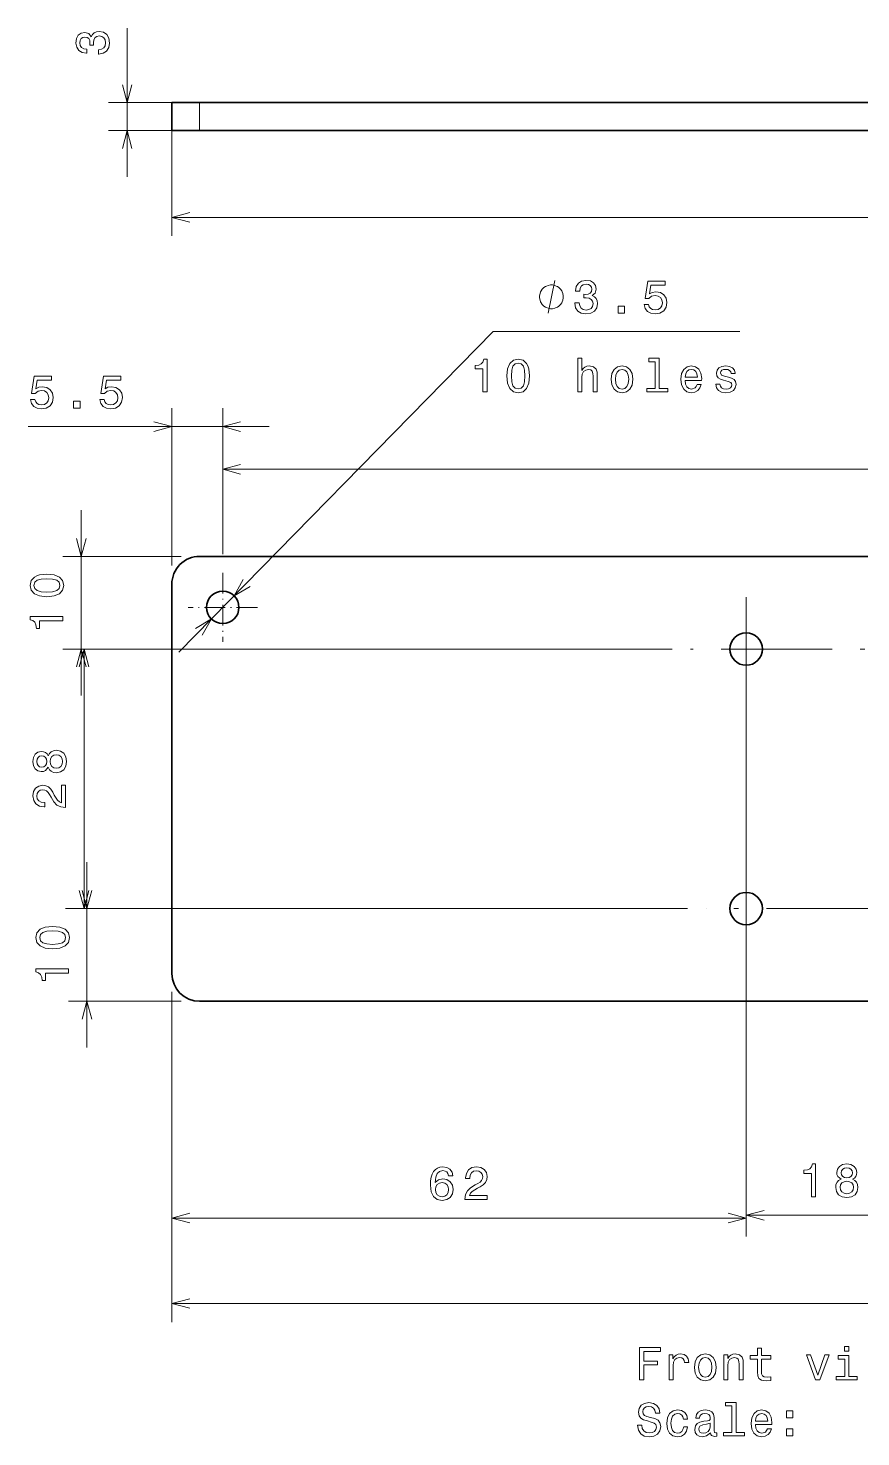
# Model space of a CAD drawing. Extents: x 11 to 288, y 28 to 191.
# Drawn here: x 11.4 to 101.3, y 28.4 to 180.4 of the extents above; entities that cross this region are included whole.
import ezdxf

# ---------------------------------------------------------------- set-up
doc = ezdxf.new("R2010")
doc.units = 0
doc.linetypes.add('DASHDOT', pattern=[18.5, 12, -3, 0.5, -3])

msp = doc.modelspace()

# ---------------------------------------------------------------- linework, layer by layer
at = {"color": 7, "lineweight": 13, "ltscale": 0.400901}
msp.add_line((22.11657, 164.344833), (22.11657, 180.380859), dxfattribs=at)
at = {"color": 7, "lineweight": 13, "ltscale": 0.195476}
for p, q in [((27.935608, 172.344833), (20.11657, 172.344833)), ((27.935608, 169.344833), (20.11657, 169.344833))]:
    msp.add_line(p, q, dxfattribs=at)
at = {"color": 7, "lineweight": 35, "ltscale": 0.075}
for p, q in [((26.935608, 172.344833), (26.935608, 169.344833)), ((26.935608, 172.344833), (29.935608, 172.344833)), ((26.935608, 169.344833), (29.935608, 169.344833))]:
    msp.add_line(p, q, dxfattribs=at)
at = {"color": 7, "lineweight": 13, "ltscale": 0.075}
msp.add_line((29.935608, 172.344833), (29.935608, 169.344833), dxfattribs=at)
at = {"color": 7, "lineweight": 35}
for p, q in [((29.935608, 172.344833), (243.935608, 172.344833)), ((29.935608, 169.344833), (243.935608, 169.344833)), ((29.935608, 123.387856), (243.935608, 123.387856)), ((26.935608, 78.387856), (26.935608, 120.387856)), ((243.935608, 75.387856), (29.935608, 75.387856))]:
    msp.add_line(p, q, dxfattribs=at)
at = {"color": 7, "lineweight": 13, "ltscale": 0.309369}
msp.add_line((26.935608, 170.344833), (26.935608, 157.970078), dxfattribs=at)
at = {"color": 7, "lineweight": 13}
for p, q in [((26.935608, 159.970078), (246.935608, 159.970078)), ((27.708145, 113.069809), (61.631844, 147.643539)), ((61.631844, 147.643539), (88.263306, 147.643539)), ((11.427536, 137.396637), (37.435608, 137.396637)), ((32.435608, 132.788605), (241.435608, 132.788605)), ((80.937126, 113.387856), (15.160675, 113.387856)), ((80.937126, 113.387856), (15.468567, 113.387856)), ((17.468567, 85.387856), (17.468567, 113.387856)), ((88.935608, 109.112854), (88.935608, 49.994316)), ((17.776451, 70.387856), (17.776451, 90.387856)), ((82.612045, 85.387856), (15.468567, 85.387856)), ((82.612045, 85.387856), (15.776451, 85.387856)), ((26.935608, 76.387856), (26.935608, 40.778145)), ((26.935608, 76.387856), (26.935608, 49.994316)), ((88.935608, 77.308388), (88.935608, 50.301517)), ((26.935608, 51.994316), (88.935608, 51.994316)), ((26.935608, 42.778145), (246.935608, 42.778145))]:
    msp.add_line(p, q, dxfattribs=at)
at = {"color": 7, "lineweight": 13, "ltscale": 0.42522}
msp.add_line((26.935608, 122.387856), (26.935608, 139.396637), dxfattribs=at)
at = {"color": 7, "lineweight": 13, "ltscale": 0.394263}
msp.add_line((32.435608, 123.626122), (32.435608, 139.396637), dxfattribs=at)
at = {"color": 7, "lineweight": 13, "ltscale": 0.279062}
msp.add_line((32.435608, 123.626122), (32.435608, 134.788605), dxfattribs=at)
at = {"color": 7, "lineweight": 13, "ltscale": 0.5}
msp.add_line((17.160675, 108.387856), (17.160675, 128.387848), dxfattribs=at)
at = {"color": 7, "lineweight": 13, "ltscale": 0.319373}
msp.add_line((27.935608, 123.387856), (15.160675, 123.387856), dxfattribs=at)
at = {"color": 7, "linetype": 'DASHDOT', "lineweight": 13, "ltscale": 0.186913}
for p, q in [((32.435608, 121.626122), (32.435608, 114.14959)), ((36.173874, 117.887856), (28.697342, 117.887856))]:
    msp.add_line(p, q, dxfattribs=at)
at = {"color": 7, "linetype": 'DASHDOT', "lineweight": 13}
for p, q in [((88.935608, 118.976654), (88.935608, 79.308388)), ((190.730255, 113.387856), (82.937126, 113.387856)), ((195.622391, 85.387856), (84.612045, 85.387856))]:
    msp.add_line(p, q, dxfattribs=at)
at = {"color": 7, "linetype": 'DASHDOT', "lineweight": 13, "ltscale": 0.11375}
for p, q in [((88.935608, 115.662857), (88.935608, 111.112854)), ((91.210609, 113.387856), (86.660606, 113.387856))]:
    msp.add_line(p, q, dxfattribs=at)
at = {"color": 7, "lineweight": 13, "ltscale": 0.303979}
msp.add_line((27.935608, 75.387856), (15.776451, 75.387856), dxfattribs=at)
at = {"color": 7, "lineweight": 13, "ltscale": 0.45}
msp.add_line((88.935608, 52.301517), (106.935608, 52.301517), dxfattribs=at)
at = {"color": 7, "lineweight": 13}
for points in [[(19.017143, 177.591949), (19.052452, 177.591949), (19.536598, 177.672638), (19.899712, 177.909668), (20.131699, 178.282867), (20.217438, 178.777115), (20.131699, 179.301605), (19.909798, 179.694977), (19.55677, 179.947144), (19.102882, 180.037918), (18.805328, 179.997574), (18.563255, 179.886627), (18.376656, 179.705063), (18.240486, 179.462982), (17.968155, 179.790802), (17.534439, 179.906799), (17.141068, 179.831146), (16.843513, 179.614288), (16.656914, 179.261261), (16.591354, 178.777115), (16.672043, 178.323227), (16.893944, 177.975235), (17.246971, 177.748291), (17.715996, 177.672638), (17.751297, 177.672638), (17.751297, 178.12149), (17.428528, 178.161835), (17.196541, 178.292953), (17.055328, 178.504776), (17.004898, 178.802322), (17.045242, 179.064575), (17.151154, 179.25621), (17.322624, 179.372208), (17.554611, 179.417603), (17.801727, 179.372208), (17.968155, 179.251175), (18.069016, 179.039352), (18.099281, 178.751892), (18.094238, 178.555206), (18.492653, 178.555206), (18.482567, 178.802322), (18.527954, 179.120056), (18.648987, 179.357086), (18.845673, 179.498291), (19.102882, 179.548721), (19.395386, 179.493256), (19.612244, 179.347), (19.748413, 179.115005), (19.7938, 178.807373), (19.74337, 178.489639), (19.592072, 178.25766), (19.349998, 178.111404), (19.017143, 178.055923)], [(69.198509, 151.393539), (69.198509, 151.510193), (69.140175, 151.74353), (69.081841, 151.918533), (69.023506, 152.035202), (68.906845, 152.210205), (68.731842, 152.385193), (68.556847, 152.501862), (68.440178, 152.560211), (68.265175, 152.61853), (68.031845, 152.676865), (67.915176, 152.676865), (67.798508, 152.676865), (67.565178, 152.61853), (67.390175, 152.560211), (67.273506, 152.501862), (67.098511, 152.385193), (66.923508, 152.210205), (66.806847, 152.035202), (66.748512, 151.918533), (66.690178, 151.74353), (66.631844, 151.510193), (66.631844, 151.393539), (66.631844, 151.276871), (66.690178, 151.043533), (66.748512, 150.86853), (66.806847, 150.751862), (66.923508, 150.576874), (67.098511, 150.401871), (67.273506, 150.285202), (67.390175, 150.226868), (67.565178, 150.168533), (67.798508, 150.110199), (67.915176, 150.110199), (68.031845, 150.110199), (68.265175, 150.168533), (68.440178, 150.226868), (68.556847, 150.285202), (68.731842, 150.401871), (68.906845, 150.576874), (69.023506, 150.751862), (69.081841, 150.86853), (69.140175, 151.043533), (69.198509, 151.276871)], [(70.445633, 150.74295), (70.445633, 150.707657), (70.526329, 150.223511), (70.763359, 149.860397), (71.136559, 149.628403), (71.630791, 149.542664), (72.155289, 149.628403), (72.54866, 149.850311), (72.800819, 150.203339), (72.891602, 150.657227), (72.851257, 150.954773), (72.740303, 151.196854), (72.558746, 151.383453), (72.316673, 151.519623), (72.644485, 151.791946), (72.760475, 152.225677), (72.68483, 152.619049), (72.467972, 152.916595), (72.114944, 153.103195), (71.630791, 153.168747), (71.176903, 153.088058), (70.828918, 152.86615), (70.601974, 152.513138), (70.526329, 152.044113), (70.526329, 152.008804), (70.975174, 152.008804), (71.015518, 152.331573), (71.146645, 152.563568), (71.358459, 152.704773), (71.656006, 152.755203), (71.918259, 152.714859), (72.109901, 152.608948), (72.225891, 152.437485), (72.271286, 152.20549), (72.225891, 151.958374), (72.104858, 151.791946), (71.893044, 151.691086), (71.605576, 151.660828), (71.40889, 151.665863), (71.40889, 151.267456), (71.656006, 151.277542), (71.973732, 151.232147), (72.210762, 151.111115), (72.351974, 150.914429), (72.402405, 150.657227), (72.346931, 150.364716), (72.200676, 150.147858), (71.968689, 150.011688), (71.661057, 149.966309), (71.34333, 150.016739), (71.111343, 150.16803), (70.965088, 150.41011), (70.909615, 150.74295)], [(77.937851, 150.556366), (78.048805, 150.142822), (78.295921, 149.820053), (78.659035, 149.618317), (79.123016, 149.542664), (79.632378, 149.633453), (80.030792, 149.880569), (80.282959, 150.273941), (80.378777, 150.778259), (80.293045, 151.247284), (80.050964, 151.615433), (79.672729, 151.852478), (79.183533, 151.938202), (78.80529, 151.877686), (78.512787, 151.711258), (78.653992, 152.654343), (80.187134, 152.654343), (80.187134, 153.067886), (78.316101, 153.067886), (78.038719, 151.211975), (78.442177, 151.211975), (78.73468, 151.449005), (79.10788, 151.534744), (79.430649, 151.479279), (79.677765, 151.317886), (79.834106, 151.07077), (79.889587, 150.753052), (79.834106, 150.435318), (79.672729, 150.188202), (79.425606, 150.03186), (79.10788, 149.976379), (78.840591, 150.011688), (78.63382, 150.127686), (78.482521, 150.309235), (78.406876, 150.556366)], [(75.104568, 149.643539), (75.800537, 149.643539), (75.800537, 150.394974), (75.104568, 150.394974)], [(60.50235, 141.143539), (60.961288, 141.143539), (60.961288, 144.668747), (60.618347, 144.668747), (60.527565, 144.361115), (60.346016, 144.154343), (60.068634, 144.03331), (59.685349, 143.99295), (59.685349, 143.634888), (60.50235, 143.634888)], [(63.113739, 142.853195), (63.189384, 142.061401), (63.426414, 141.496567), (63.804657, 141.153625), (64.329155, 141.042664), (64.848602, 141.153625), (65.226845, 141.496567), (65.458839, 142.061401), (65.539528, 142.853195), (65.458839, 143.639938), (65.363014, 143.952606), (65.226845, 144.209824), (64.848602, 144.552765), (64.329155, 144.668747), (63.804657, 144.552765), (63.426414, 144.204773), (63.189384, 143.639938)], [(70.757248, 141.143539), (71.201057, 141.143539), (71.201057, 142.70694), (71.246445, 143.065002), (71.3927, 143.327255), (71.619644, 143.488632), (71.922234, 143.549164), (72.164314, 143.498718), (72.315605, 143.362549), (72.391258, 143.135605), (72.416473, 142.833008), (72.416473, 141.143539), (72.860275, 141.143539), (72.860275, 142.923798), (72.840103, 143.28186), (72.749329, 143.579407), (72.451775, 143.851746), (71.987801, 143.947571), (71.735634, 143.912262), (71.518776, 143.816437), (71.337219, 143.665146), (71.201057, 143.458374), (71.201057, 144.764572), (70.757248, 144.764572)], [(79.111862, 144.391373), (79.111862, 141.516739), (78.199036, 141.516739), (78.199036, 141.143539), (80.463448, 141.143539), (80.463448, 141.516739), (79.555664, 141.516739), (79.555664, 144.764572), (78.415894, 144.764572), (78.415894, 144.391373)], [(63.597885, 142.853195), (63.638229, 143.463425), (63.764313, 143.902176), (63.991257, 144.159393), (64.329155, 144.250168), (64.66201, 144.159393), (64.888954, 143.902176), (65.01503, 143.463425), (65.055382, 142.853195), (65.01503, 142.237915), (64.888954, 141.799164), (64.66201, 141.541946), (64.329155, 141.456207), (63.991257, 141.541946), (63.764313, 141.799164), (63.638229, 142.237915)], [(74.362152, 142.495117), (74.442841, 141.879852), (74.674835, 141.425964), (75.042984, 141.143539), (75.537224, 141.047714), (76.026413, 141.143539), (76.394569, 141.420914), (76.626556, 141.874802), (76.712296, 142.495117), (76.626556, 143.110397), (76.394569, 143.569336), (76.026413, 143.84671), (75.537224, 143.947571), (75.042984, 143.84671), (74.674835, 143.564285), (74.442841, 143.110397)], [(74.81604, 142.500168), (74.861435, 142.954056), (75.00264, 143.28186), (75.229584, 143.483597), (75.537224, 143.554199), (75.839813, 143.483597), (76.066757, 143.286911), (76.207977, 142.954056), (76.258408, 142.500168), (76.207977, 142.041229), (76.066757, 141.708374), (75.839813, 141.506653), (75.537224, 141.441086), (75.229584, 141.506653), (75.00264, 141.708374), (74.861435, 142.041229)], [(82.353653, 142.369049), (84.12886, 142.369049), (84.133911, 142.575806), (84.053215, 143.155792), (83.831314, 143.589508), (83.478287, 143.851746), (83.00927, 143.947571), (82.550339, 143.84671), (82.197311, 143.564285), (81.970367, 143.105347), (81.889671, 142.500168), (81.965317, 141.879852), (82.192261, 141.425964), (82.540253, 141.143539), (82.994141, 141.047714), (83.387512, 141.113281), (83.710281, 141.284744), (83.947311, 141.557083), (84.083481, 141.920197), (83.644714, 141.920197), (83.55394, 141.71846), (83.422813, 141.567169), (83.049614, 141.446136), (82.762146, 141.501602), (82.545288, 141.678116), (82.404083, 141.965576), (82.353653, 142.353912)], [(82.353653, 142.742233), (82.409119, 143.090225), (82.545288, 143.347427), (82.75206, 143.503769), (83.024399, 143.559235), (83.291687, 143.503769), (83.498459, 143.347427), (83.624542, 143.090225), (83.66993, 142.742233)], [(87.02771, 142.722061), (86.599037, 142.822937), (86.281311, 142.938919), (86.175407, 143.175964), (86.205666, 143.342377), (86.311569, 143.463425), (86.483047, 143.539063), (86.730164, 143.569336), (86.967194, 143.539063), (87.153793, 143.448288), (87.274826, 143.312119), (87.325264, 143.130569), (87.75898, 143.130569), (87.75898, 143.140656), (87.683334, 143.46846), (87.476563, 143.725677), (87.153793, 143.887054), (86.730164, 143.947571), (86.301483, 143.887054), (85.988808, 143.720627), (85.792122, 143.473511), (85.731598, 143.160828), (85.776993, 142.858231), (85.918198, 142.646423), (86.150192, 142.495117), (86.488083, 142.389221), (86.982323, 142.268173), (87.284912, 142.14209), (87.365608, 142.041229), (87.395866, 141.889938), (87.350479, 141.703339), (87.229446, 141.562119), (87.032761, 141.471344), (86.770508, 141.441086), (86.493134, 141.471344), (86.291397, 141.577255), (86.155235, 141.748718), (86.099762, 141.985748), (85.671082, 141.985748), (85.741684, 141.582306), (85.948456, 141.289795), (86.276276, 141.113281), (86.730164, 141.047714), (87.204224, 141.113281), (87.552208, 141.289795), (87.764023, 141.572205), (87.839676, 141.940369), (87.784195, 142.258087), (87.627853, 142.474945), (87.370651, 142.61615)], [(11.694824, 140.309464), (11.805779, 139.89592), (12.052895, 139.573151), (12.416008, 139.371429), (12.879982, 139.295776), (13.389351, 139.386551), (13.787766, 139.633667), (14.039925, 140.027039), (14.13575, 140.531372), (14.050011, 141.000381), (13.807938, 141.36853), (13.429695, 141.605576), (12.940506, 141.691315), (12.562263, 141.630783), (12.269753, 141.464355), (12.410965, 142.40744), (13.944107, 142.40744), (13.944107, 142.820984), (12.073067, 142.820984), (11.795692, 140.965088), (12.19915, 140.965088), (12.491653, 141.202118), (12.864853, 141.287842), (13.187622, 141.232376), (13.434738, 141.070984), (13.59108, 140.823868), (13.646553, 140.506149), (13.59108, 140.188416), (13.429695, 139.941315), (13.182579, 139.784973), (12.864853, 139.729492), (12.597565, 139.764801), (12.390793, 139.880783), (12.239494, 140.062347), (12.163849, 140.309464)], [(19.16687, 140.309464), (19.277824, 139.89592), (19.52494, 139.573151), (19.888054, 139.371429), (20.352028, 139.295776), (20.861397, 139.386551), (21.259811, 139.633667), (21.511971, 140.027039), (21.607796, 140.531372), (21.522057, 141.000381), (21.279984, 141.36853), (20.901741, 141.605576), (20.412552, 141.691315), (20.034309, 141.630783), (19.741798, 141.464355), (19.883011, 142.40744), (21.416153, 142.40744), (21.416153, 142.820984), (19.545113, 142.820984), (19.267738, 140.965088), (19.671196, 140.965088), (19.963699, 141.202118), (20.336899, 141.287842), (20.659668, 141.232376), (20.906784, 141.070984), (21.063126, 140.823868), (21.118599, 140.506149), (21.063126, 140.188416), (20.901741, 139.941315), (20.654625, 139.784973), (20.336899, 139.729492), (20.069611, 139.764801), (19.862839, 139.880783), (19.71154, 140.062347), (19.635895, 140.309464)], [(16.333588, 139.396637), (17.029556, 139.396637), (17.029556, 140.148071), (16.333588, 140.148071)], [(13.451019, 119.040451), (14.242805, 119.116096), (14.807648, 119.353134), (15.150589, 119.731369), (15.261543, 120.255867), (15.150589, 120.775322), (14.807648, 121.153564), (14.242805, 121.385551), (13.451019, 121.46624), (12.664276, 121.385551), (12.351601, 121.289734), (12.094391, 121.153564), (11.75145, 120.775322), (11.63546, 120.255867), (11.75145, 119.731369), (12.099434, 119.353134), (12.664276, 119.116096)], [(13.451019, 119.524597), (12.84079, 119.564941), (12.402031, 119.691025), (12.144821, 119.917969), (12.054047, 120.255867), (12.144821, 120.588722), (12.402031, 120.815666), (12.84079, 120.941742), (13.451019, 120.982094), (14.066292, 120.941742), (14.505058, 120.815666), (14.76226, 120.588722), (14.847992, 120.255867), (14.76226, 119.917969), (14.505058, 119.691025), (14.066292, 119.564941)], [(15.160675, 116.429062), (15.160675, 116.888), (11.63546, 116.888), (11.63546, 116.545059), (11.943092, 116.454285), (12.149872, 116.272728), (12.270905, 115.995346), (12.311249, 115.612061), (12.669319, 115.612061), (12.669319, 116.429062)], [(13.582397, 100.630508), (13.72361, 100.373299), (13.920296, 100.196793), (14.167412, 100.085838), (14.464966, 100.050537), (14.913811, 100.131226), (15.261795, 100.363213), (15.483696, 100.741455), (15.569435, 101.255867), (15.483696, 101.765236), (15.261795, 102.143478), (14.913811, 102.375465), (14.464966, 102.461197), (14.167412, 102.420853), (13.920296, 102.314941), (13.72361, 102.133392), (13.582397, 101.881226), (13.461365, 102.082954), (13.294937, 102.224167), (13.093208, 102.309898), (12.846092, 102.340164), (12.488022, 102.259468), (12.200554, 102.047653), (12.013954, 101.704712), (11.943352, 101.255867), (12.013954, 100.801979), (12.200554, 100.459038), (12.488022, 100.24218), (12.846092, 100.166527), (13.093208, 100.19175), (13.294937, 100.277481)], [(12.886436, 100.645638), (12.664536, 100.685982), (12.493065, 100.807022), (12.387154, 100.998665), (12.346809, 101.255867), (12.387154, 101.508026), (12.493065, 101.699669), (12.664536, 101.820709), (12.886436, 101.866096), (13.11338, 101.820709), (13.289894, 101.699669), (13.405884, 101.508026), (13.441193, 101.255867), (13.400841, 100.998665), (13.289894, 100.807022), (13.11338, 100.685982)], [(14.45488, 100.534683), (14.187584, 100.580078), (13.985855, 100.726326), (13.854736, 100.95327), (13.809341, 101.255867), (13.854736, 101.553421), (13.985855, 101.780365), (14.187584, 101.926613), (14.45488, 101.977051), (14.74234, 101.926613), (14.959198, 101.780365), (15.10041, 101.553421), (15.145798, 101.255867), (15.10041, 100.95327), (14.959198, 100.726326), (14.74234, 100.580078)], [(15.468567, 96.289299), (15.468567, 98.694916), (15.034851, 98.694916), (15.034851, 96.793617), (14.797821, 96.899529), (14.601135, 97.081085), (14.243065, 97.640884), (14.091766, 97.938431), (13.874908, 98.271286), (13.622749, 98.508316), (13.325195, 98.644485), (12.987297, 98.694916), (12.563667, 98.609184), (12.230812, 98.372147), (12.018997, 98.009041), (11.943352, 97.540016), (12.029083, 97.05587), (12.266121, 96.687714), (12.644356, 96.450684), (13.143639, 96.369987), (13.214241, 96.369987), (13.214241, 96.828918), (13.173897, 96.828918), (12.830956, 96.874313), (12.578796, 97.010475), (12.417412, 97.227341), (12.361938, 97.514801), (12.412369, 97.807304), (12.538452, 98.02417), (12.735138, 98.165375), (12.982254, 98.215813), (13.214241, 98.180504), (13.410927, 98.084686), (13.582397, 97.923302), (13.733696, 97.701401), (13.895081, 97.403847), (14.207764, 96.909615), (14.540611, 96.56163), (14.944069, 96.354858), (15.453438, 96.289299)], [(14.066795, 81.040451), (14.858582, 81.116096), (15.423424, 81.353134), (15.766365, 81.731369), (15.877319, 82.255867), (15.766365, 82.775322), (15.423424, 83.153564), (14.858582, 83.385551), (14.066795, 83.46624), (13.280052, 83.385551), (12.967377, 83.289734), (12.710167, 83.153564), (12.367226, 82.775322), (12.251236, 82.255867), (12.367226, 81.731369), (12.71521, 81.353134), (13.280052, 81.116096)], [(14.066795, 81.524597), (13.456566, 81.564941), (13.017807, 81.691025), (12.760597, 81.917969), (12.669823, 82.255867), (12.760597, 82.588722), (13.017807, 82.815666), (13.456566, 82.941742), (14.066795, 82.982094), (14.682068, 82.941742), (15.120834, 82.815666), (15.378036, 82.588722), (15.463768, 82.255867), (15.378036, 81.917969), (15.120834, 81.691025), (14.682068, 81.564941)], [(15.776451, 78.429062), (15.776451, 78.888), (12.251236, 78.888), (12.251236, 78.545059), (12.558868, 78.454285), (12.765648, 78.272728), (12.886681, 77.995346), (12.927025, 77.612061), (13.285095, 77.612061), (13.285095, 78.429062)], [(95.976822, 54.301517), (96.435745, 54.301517), (96.435745, 57.826733), (96.092812, 57.826733), (96.002029, 57.519096), (95.82048, 57.312325), (95.543098, 57.191288), (95.159813, 57.15094), (95.159813, 56.792873), (95.976822, 56.792873)], [(99.178253, 56.187683), (98.921051, 56.046474), (98.744537, 55.849789), (98.633591, 55.602669), (98.598282, 55.305119), (98.678978, 54.856274), (98.910965, 54.508289), (99.289207, 54.286388), (99.803619, 54.200653), (100.312988, 54.286388), (100.691223, 54.508289), (100.923218, 54.856274), (101.008949, 55.305119), (100.968605, 55.602669), (100.862701, 55.849789), (100.681137, 56.046474), (100.428978, 56.187683), (100.630707, 56.308723), (100.771919, 56.475147), (100.857651, 56.676876), (100.887909, 56.923996), (100.80722, 57.282066), (100.595406, 57.56953), (100.252464, 57.75613), (99.803619, 57.826733), (99.349731, 57.75613), (99.00679, 57.56953), (98.789932, 57.282066), (98.714279, 56.923996), (98.739502, 56.676876), (98.825233, 56.475147)], [(57.277969, 56.551231), (57.182152, 56.959736), (56.960243, 57.262329), (56.61731, 57.453972), (56.1735, 57.519531), (55.875954, 57.48423), (55.618744, 57.388409), (55.3918, 57.232067), (55.200157, 57.010166), (55.048866, 56.732788), (54.937912, 56.394894), (54.86731, 55.996479), (54.847137, 55.54763), (54.927826, 54.831493), (55.174942, 54.312038), (55.573357, 53.999359), (56.118027, 53.893452), (56.607224, 53.98423), (56.980423, 54.22126), (57.222496, 54.59446), (57.308228, 55.068523), (57.222496, 55.54763), (56.990509, 55.915787), (56.632439, 56.147774), (56.188629, 56.228466), (55.709526, 56.127602), (55.351456, 55.840137), (55.427109, 56.394894), (55.588486, 56.793308), (55.835609, 57.030338), (56.178543, 57.111031), (56.43071, 57.070686), (56.622353, 56.964779), (56.748428, 56.788265), (56.813995, 56.551231)], [(58.573067, 53.994316), (60.978691, 53.994316), (60.978691, 54.428032), (59.077393, 54.428032), (59.183304, 54.665066), (59.364861, 54.861752), (59.924652, 55.219822), (60.222206, 55.371117), (60.555061, 55.587975), (60.792091, 55.840137), (60.928261, 56.137688), (60.978691, 56.475586), (60.892952, 56.899216), (60.655922, 57.232067), (60.292809, 57.443882), (59.823792, 57.519531), (59.339638, 57.433796), (58.971489, 57.196766), (58.734451, 56.818523), (58.653763, 56.319244), (58.653763, 56.248638), (59.112694, 56.248638), (59.112694, 56.288986), (59.158081, 56.631924), (59.29425, 56.884087), (59.511108, 57.045467), (59.798576, 57.100945), (60.09108, 57.05051), (60.307938, 56.924431), (60.44915, 56.727745), (60.49958, 56.480629), (60.464279, 56.248638), (60.368462, 56.051952), (60.207077, 55.880482), (59.985176, 55.729187), (59.687622, 55.567802), (59.19339, 55.255123), (58.845406, 54.922272), (58.638634, 54.51881), (58.573067, 54.009445)], [(99.19339, 56.883652), (99.233734, 57.105553), (99.354767, 57.277023), (99.546417, 57.382931), (99.803619, 57.423275), (100.055779, 57.382931), (100.247421, 57.277023), (100.368454, 57.105553), (100.413849, 56.883652), (100.368454, 56.656704), (100.247421, 56.48019), (100.055779, 56.364197), (99.803619, 56.328896), (99.546417, 56.36924), (99.354767, 56.48019), (99.233734, 56.656704)], [(56.819038, 55.06348), (56.763557, 54.745758), (56.622353, 54.503681), (56.395401, 54.3423), (56.112984, 54.291866), (55.815437, 54.3423), (55.588486, 54.498638), (55.442238, 54.740715), (55.396843, 55.058437), (55.447281, 55.371117), (55.588486, 55.60815), (55.82048, 55.759445), (56.133156, 55.814922), (56.405495, 55.759445), (56.622353, 55.613194), (56.763557, 55.37616)], [(99.082436, 55.315205), (99.127823, 55.582497), (99.274078, 55.784225), (99.501022, 55.915352), (99.803619, 55.960739), (100.101166, 55.915352), (100.32811, 55.784225), (100.474365, 55.582497), (100.524796, 55.315205), (100.474365, 55.02774), (100.32811, 54.810883), (100.101166, 54.669674), (99.803619, 54.624283), (99.501022, 54.669674), (99.274078, 54.810883), (99.127823, 55.02774)], [(77.419754, 34.531227), (77.888779, 34.531227), (77.888779, 36.140018), (79.361397, 36.140018), (79.361397, 36.558605), (77.888779, 36.558605), (77.888779, 37.607597), (79.699295, 37.607597), (79.699295, 38.031227), (77.419754, 38.031227)], [(100.033592, 38.152264), (99.564575, 38.152264), (99.564575, 37.647942), (100.033592, 37.647942)], [(80.612122, 34.531227), (81.055923, 34.531227), (81.055923, 36.079498), (81.101311, 36.452698), (81.23748, 36.719986), (81.459381, 36.881371), (81.756935, 36.936848), (81.978836, 36.901543), (82.145264, 36.800678), (82.246124, 36.629211), (82.281433, 36.397221), (82.730278, 36.397221), (82.669754, 36.805721), (82.503334, 37.098228), (82.225952, 37.274742), (81.84771, 37.335262), (81.590508, 37.294914), (81.368607, 37.19405), (81.171921, 37.022583), (81.015579, 36.790592), (81.015579, 37.239441), (80.612122, 37.239441)], [(83.350594, 35.882813), (83.431282, 35.26754), (83.663277, 34.813648), (84.031433, 34.531227), (84.525665, 34.435406), (85.014862, 34.531227), (85.383011, 34.808605), (85.615005, 35.262497), (85.700737, 35.882813), (85.615005, 36.498085), (85.383011, 36.95702), (85.014862, 37.234398), (84.525665, 37.335262), (84.031433, 37.234398), (83.663277, 36.951977), (83.431282, 36.498085)], [(83.804482, 35.887856), (83.849876, 36.341747), (83.991081, 36.669556), (84.218033, 36.871284), (84.525665, 36.941891), (84.828262, 36.871284), (85.055206, 36.674599), (85.196411, 36.341747), (85.246849, 35.887856), (85.196411, 35.428921), (85.055206, 35.096069), (84.828262, 34.894341), (84.525665, 34.828777), (84.218033, 34.894341), (83.991081, 35.096069), (83.849876, 35.428921)], [(86.517738, 34.531227), (86.961548, 34.531227), (86.961548, 36.094627), (87.006935, 36.452698), (87.153191, 36.714943), (87.380135, 36.876328), (87.682724, 36.936848), (87.924805, 36.886414), (88.076096, 36.750248), (88.151749, 36.5233), (88.176964, 36.220707), (88.176964, 34.531227), (88.620766, 34.531227), (88.620766, 36.311485), (88.600594, 36.669556), (88.509811, 36.967106), (88.212265, 37.239441), (87.748291, 37.335262), (87.491081, 37.299957), (87.274223, 37.20414), (87.087624, 37.042755), (86.941376, 36.825897), (86.941376, 37.239441), (86.517738, 37.239441)], [(90.148865, 36.77042), (90.148865, 35.413792), (90.179123, 34.975033), (90.320335, 34.672436), (90.602753, 34.495926), (91.081863, 34.435406), (91.606354, 34.460621), (91.606354, 34.843906), (91.223068, 34.813648), (90.875092, 34.853992), (90.688492, 34.980076), (90.607796, 35.191891), (90.592667, 35.489441), (90.592667, 36.77042), (91.606354, 36.77042), (91.606354, 37.148663), (90.592667, 37.148663), (90.592667, 37.940449), (90.148865, 37.940449), (90.148865, 37.148663), (89.382294, 37.148663), (89.382294, 36.77042)], [(96.437767, 34.531227), (96.906792, 34.531227), (97.895264, 37.239441), (97.436325, 37.239441), (96.674805, 35.055721), (95.898148, 37.239441), (95.434166, 37.239441)], [(100.018463, 34.904427), (100.018463, 37.148663), (98.878693, 37.148663), (98.878693, 36.77042), (99.574661, 36.77042), (99.574661, 34.904427), (98.666878, 34.904427), (98.666878, 34.531227), (100.936333, 34.531227), (100.936333, 34.904427)], [(77.656792, 29.639297), (77.197853, 29.639297), (77.298721, 29.104715), (77.55088, 28.711344), (77.939209, 28.474312), (78.463707, 28.388577), (78.983162, 28.469269), (79.37149, 28.69117), (79.618607, 29.039152), (79.709381, 29.498087), (79.633736, 29.911631), (79.421921, 30.178923), (79.078979, 30.355434), (78.620049, 30.486559), (78.226677, 30.58238), (77.969467, 30.693333), (77.823219, 30.854715), (77.777824, 31.106876), (77.823219, 31.333822), (77.954338, 31.505291), (78.156067, 31.621284), (78.433449, 31.661631), (78.715866, 31.611198), (78.937767, 31.475033), (79.084023, 31.248087), (79.154625, 30.940449), (79.613564, 30.940449), (79.613564, 30.950537), (79.532867, 31.424599), (79.295837, 31.777626), (78.922638, 31.999527), (78.41832, 32.075176), (77.964424, 31.999527), (77.611397, 31.787712), (77.384453, 31.459902), (77.303764, 31.03627), (77.369324, 30.65803), (77.560966, 30.400824), (77.863564, 30.229355), (78.277107, 30.09823), (78.685608, 29.982237), (78.993248, 29.871286), (79.179848, 29.709902), (79.245407, 29.447655), (79.184891, 29.180363), (79.028549, 28.978634), (78.791519, 28.852554), (78.483879, 28.812208), (78.140938, 28.867683), (77.878693, 29.029066), (77.712265, 29.291315)], [(87.400307, 31.732237), (87.400307, 28.857597), (86.48748, 28.857597), (86.48748, 28.484398), (88.751892, 28.484398), (88.751892, 28.857597), (87.844109, 28.857597), (87.844109, 32.105434), (86.704338, 32.105434), (86.704338, 31.732237)], [(82.170479, 30.294916), (82.609238, 30.294916), (82.518463, 30.698376), (82.301605, 31.016098), (81.963707, 31.212784), (81.524948, 31.288433), (81.040794, 31.187569), (80.672638, 30.905148), (80.440651, 30.446213), (80.359962, 29.83094), (80.435608, 29.220709), (80.662552, 28.766819), (81.020622, 28.484398), (81.509819, 28.388577), (81.943535, 28.464226), (82.281433, 28.676041), (82.51342, 29.008894), (82.614281, 29.452698), (82.190651, 29.452698), (82.115005, 29.170277), (81.973793, 28.958462), (81.772064, 28.827337), (81.524948, 28.786991), (81.217308, 28.852554), (80.995407, 29.054283), (80.859238, 29.382092), (80.81385, 29.846069), (80.859238, 30.299959), (81.00045, 30.627769), (81.227394, 30.829498), (81.524948, 30.900105), (81.787193, 30.854715), (81.983879, 30.73872), (82.115005, 30.547077)], [(85.090508, 28.837423), (85.090508, 28.822294), (85.115723, 28.650824), (85.191376, 28.529787), (85.509094, 28.433966), (85.75621, 28.474312), (85.75621, 28.817251), (85.650307, 28.802122), (85.509094, 28.867683), (85.483879, 29.069412), (85.483879, 30.47143), (85.423363, 30.829498), (85.246849, 31.081659), (84.939209, 31.232956), (84.505493, 31.288433), (84.081863, 31.227913), (83.76918, 31.056444), (83.572495, 30.789152), (83.506935, 30.436127), (83.506935, 30.405869), (83.90535, 30.405869), (83.940651, 30.617683), (84.051605, 30.76898), (84.233162, 30.859758), (84.490364, 30.895061), (84.73748, 30.869844), (84.913994, 30.794197), (85.019905, 30.663073), (85.055206, 30.481516), (85.035034, 30.269701), (84.954338, 30.163794), (84.752609, 30.113361), (84.374367, 30.073015), (83.940651, 29.982237), (83.633011, 29.820854), (83.451462, 29.568691), (83.395981, 29.195494), (83.446411, 28.86264), (83.602753, 28.615522), (83.854919, 28.459181), (84.202896, 28.403706), (84.671921, 28.509615)], [(89.942093, 29.709902), (91.717308, 29.709902), (91.722351, 29.916674), (91.641663, 30.496645), (91.419754, 30.930363), (91.066734, 31.192612), (90.59771, 31.288433), (90.138779, 31.187569), (89.785751, 30.905148), (89.558807, 30.446213), (89.478119, 29.841026), (89.553764, 29.220709), (89.780708, 28.766819), (90.128693, 28.484398), (90.582581, 28.388577), (90.975952, 28.454138), (91.298721, 28.625608), (91.535751, 28.897943), (91.671921, 29.261055), (91.233162, 29.261055), (91.14238, 29.059326), (91.011253, 28.90803), (90.638062, 28.786991), (90.350594, 28.842466), (90.133736, 29.01898), (89.992523, 29.306444), (89.942093, 29.694773)], [(89.942093, 30.083101), (89.997566, 30.431084), (90.133736, 30.688288), (90.340508, 30.844627), (90.612839, 30.900105), (90.880135, 30.844627), (91.086906, 30.688288), (91.212982, 30.431084), (91.258377, 30.083101)], [(93.285751, 30.44117), (93.98172, 30.44117), (93.98172, 31.192612), (93.285751, 31.192612)], [(85.040077, 29.432526), (84.979553, 29.170277), (84.818176, 28.968548), (84.576096, 28.837423), (84.278549, 28.792034), (84.086906, 28.817251), (83.950737, 28.897943), (83.865005, 29.039152), (83.839783, 29.235838), (83.859962, 29.412352), (83.940651, 29.538433), (84.26342, 29.679644), (84.671921, 29.740162), (85.040077, 29.861198)], [(93.285751, 28.484398), (93.98172, 28.484398), (93.98172, 29.235838), (93.285751, 29.235838)]]:
    msp.add_lwpolyline(points, close=True, dxfattribs=at)
for points in [[(21.59893, 174.276688), (22.11657, 172.344833), (22.634209, 174.276688)], [(22.634209, 167.412979), (22.11657, 169.344833), (21.59893, 167.412979)], [(28.867462, 160.487701), (26.935608, 159.970078), (28.867462, 159.452438)], [(67.565178, 149.643539), (68.265175, 153.143539)], [(25.003754, 136.878998), (26.935608, 137.396637), (25.003754, 137.914276)], [(34.367462, 137.914276), (32.435608, 137.396637), (34.367462, 136.878998)], [(34.367462, 133.306244), (32.435608, 132.788605), (34.367462, 132.270966)], [(16.643036, 125.31971), (17.160675, 123.387856), (17.678314, 125.31971)], [(34.644768, 120.878441), (33.661247, 119.136978), (35.383728, 120.153366)], [(30.226448, 114.89727), (31.209969, 116.638733), (29.487488, 115.622345)], [(17.678314, 111.456001), (17.160675, 113.387856), (16.643036, 111.456001)], [(17.986206, 111.456001), (17.468567, 113.387856), (16.950928, 111.456001)], [(16.950928, 87.31971), (17.468567, 85.387856), (17.986206, 87.31971)], [(17.258812, 87.31971), (17.776451, 85.387856), (18.29409, 87.31971)], [(18.29409, 73.456001), (17.776451, 75.387856), (17.258812, 73.456001)], [(28.867462, 52.511951), (26.935608, 51.994316), (28.867462, 51.476677)], [(87.003754, 51.476677), (88.935608, 51.994316), (87.003754, 52.511951)], [(90.867462, 52.819153), (88.935608, 52.301517), (90.867462, 51.783878)], [(28.867462, 43.29578), (26.935608, 42.778145), (28.867462, 42.260506)]]:
    msp.add_lwpolyline(points, dxfattribs=at)
at = {"color": 7, "lineweight": 35}
for centre in [(32.435608, 117.887856), (88.935608, 113.387856), (88.935608, 85.387856)]:
    msp.add_circle(centre, 1.75, dxfattribs=at)
for centre, start, end in [((29.935608, 120.387856), 90.000003, 180.000005), ((29.935608, 78.387856), 180.000005, 269.999997)]:
    msp.add_arc(centre, 3, start, end, dxfattribs=at)

doc.saveas('drawing.dxf')
